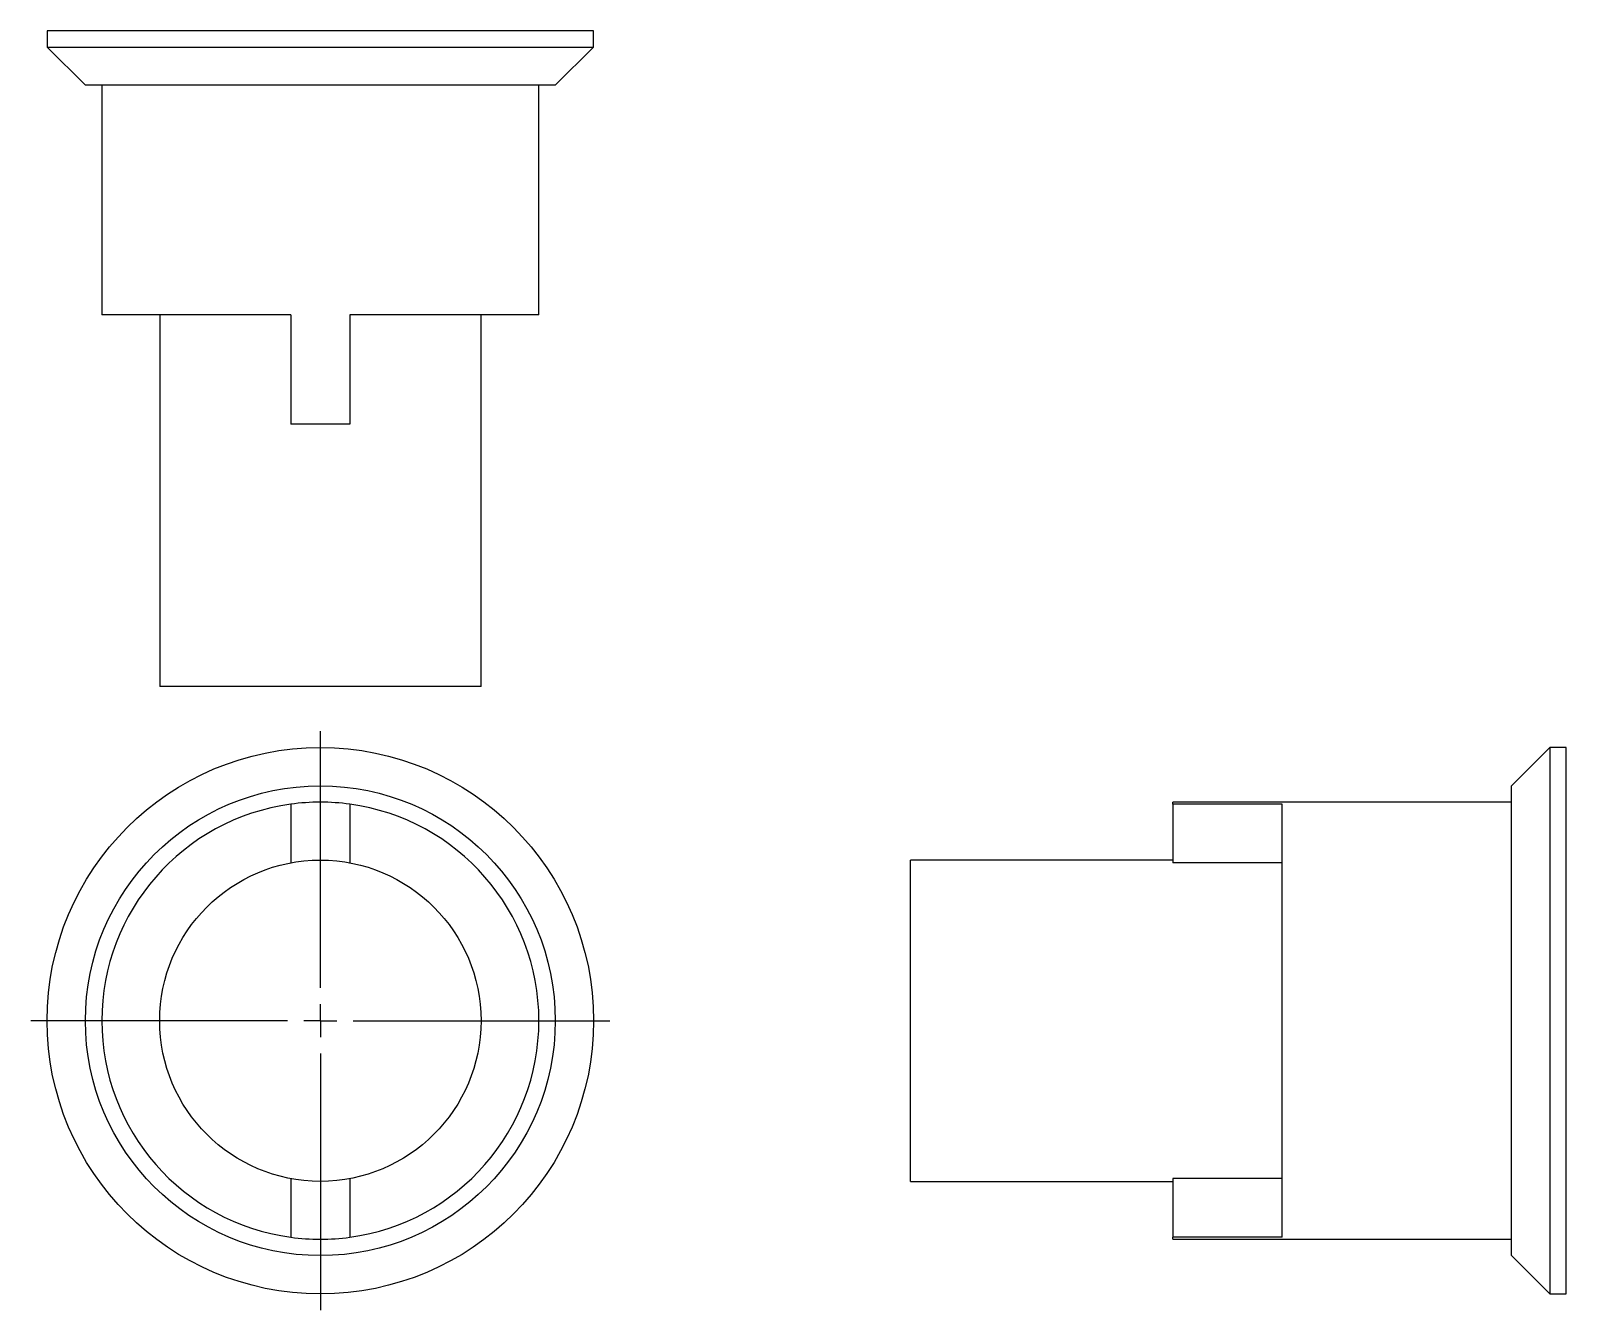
# Model space of a CAD drawing. Header units: millimetres. Extents: x 39 to 273, y 13 to 208.
import ezdxf

# ---------------------------------------------------------------- set-up
doc = ezdxf.new("R2010")
doc.units = ezdxf.units.MM
doc.layers.add('10', color=7, linetype='Continuous')

# ---------------------------------------------------------------- blocks, each defined once
blk = doc.blocks.new('SW_CENTERMARKSYMBOL_0')
at = {"layer": '10', "color": 0}
for p, q in [((0, 5), (0, 44.17)), ((0, 0), (0, 2.5)), ((-5, 0), (-44.17, 0)), ((0, 0), (-2.5, 0)), ((0, 0), (0, -2.5)), ((0, 0), (2.5, 0)), ((5, 0), (44.17, 0)), ((0, -5), (0, -44.17))]:
    blk.add_line(p, q, dxfattribs=at)

msp = doc.modelspace()

# ---------------------------------------------------------------- linework, layer by layer
at = {"color": 7, "linetype": 'Continuous', "lineweight": 25}
for p, q in [((41.33, 208), (41.33, 205.5)), ((124.67, 208), (41.33, 208)), ((124.67, 205.5), (124.67, 208)), ((41.33, 205.5), (47.17, 199.67)), ((41.33, 205.5), (124.67, 205.5)), ((118.83, 199.67), (124.67, 205.5)), ((118.83, 199.67), (47.17, 199.67)), ((49.67, 199.67), (49.67, 164.67)), ((116.33, 164.67), (116.33, 199.67)), ((78.5, 164.67), (49.67, 164.67)), ((58.5, 164.67), (58.5, 108)), ((78.5, 164.67), (78.5, 148)), ((116.33, 164.67), (87.5, 164.67)), ((87.5, 164.67), (87.5, 148)), ((107.5, 108), (107.5, 164.67)), ((87.5, 148), (78.5, 148)), ((107.5, 108), (58.5, 108)), ((270.5, 98.67), (264.67, 92.83)), ((273, 98.67), (270.5, 98.67)), ((270.5, 98.67), (270.5, 57)), ((273, 57), (273, 98.67)), ((264.67, 57), (264.67, 92.83)), ((78.5, 90.03), (78.5, 81.08)), ((87.5, 90.03), (87.5, 81.08)), ((264.67, 90.33), (213, 90.33)), ((213, 90.03), (213, 90.33)), ((229.67, 90.03), (213, 90.03)), ((213, 90.03), (213, 81.08)), ((229.67, 23.97), (229.67, 90.03)), ((213, 81.5), (173, 81.5)), ((173, 57), (173, 81.5)), ((229.67, 81.08), (213, 81.08)), ((173, 32.5), (173, 57)), ((264.67, 21.17), (264.67, 57)), ((270.5, 57), (270.5, 15.33)), ((273, 15.33), (273, 57)), ((78.5, 32.92), (78.5, 23.97)), ((87.5, 32.92), (87.5, 23.97)), ((229.67, 32.92), (213, 32.92)), ((213, 32.92), (213, 23.97)), ((173, 32.5), (213, 32.5)), ((213, 23.67), (213, 23.97)), ((229.67, 23.97), (213, 23.97)), ((213, 23.67), (264.67, 23.67)), ((264.67, 21.17), (270.5, 15.33)), ((270.5, 15.33), (273, 15.33))]:
    msp.add_line(p, q, dxfattribs=at)
for radius in [41.67, 35.83, 24.5]:
    msp.add_circle((83, 57), radius, dxfattribs=at)
for start, end in [(97.7586, 262.2414), (82.2414, 97.7586), (277.7586, 82.2414), (262.2414, 277.7586)]:
    msp.add_arc((83, 57), 33.33, start, end, dxfattribs=at)

# ---------------------------------------------------------------- block references
at = {"layer": '10'}
msp.add_blockref('SW_CENTERMARKSYMBOL_0', (83, 57), dxfattribs=at)

doc.saveas('drawing.dxf')
